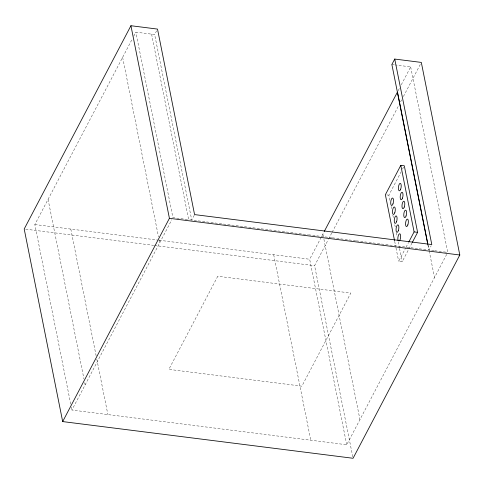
<?xml version="1.0" encoding="UTF-8"?>
<svg xmlns="http://www.w3.org/2000/svg" width="484" height="484" viewBox="0 0 484 484"><rect width="100%" height="100%" fill="white"/><g stroke="black" fill="none" stroke-linecap="round" stroke-linejoin="round"><path stroke-width="0.36" stroke-dasharray="2.42 1.81" d="M70.731 404.128L34.842 224.534L132.374 38.78M133.766 36.131L135.853 32.156L154.65 34.533L156.562 30.903M446.702 254.372L346.732 444.76L71.91 410.039L171.874 219.651M194.266 215.198L191.718 220.038L154.65 34.533M346.732 444.76L309.663 259.255L324.286 231.412M398.151 90.732L399.542 88.082M401.284 84.767L410.674 66.883L395.488 64.959M352.776 456.793L314.588 265.686L328.279 239.61M328.63 238.939L331.788 232.925M332.139 232.253L398.846 105.21M400.601 101.87L401.659 99.861M403.414 96.516L420.614 63.755M389.904 200.352L388.87 195.173L401.145 171.796M402.549 169.122L403.602 167.119M411.987 243.028L402.168 261.729L398.671 261.287L405.683 247.929M406.034 247.257L408.49 242.587M434.003 250.651L428.945 250.01L431.165 245.775M391.877 64.505L394.769 64.868M386.77 194.907L388.87 195.173M189.885 219.809L307.715 234.692M308.459 234.788L331.661 237.717M332.405 237.813L355.607 240.742M356.357 240.838L427.445 249.823M434.729 250.742L443.404 251.837M444.13 251.928L447.742 252.388L410.674 66.883M34.842 224.534L158.401 240.149M159.151 240.239L309.663 259.255M25.694 229.186L153.676 245.358M154.426 245.455L314.588 265.686M428.019 245.001L429.054 250.18M429.199 250.918L434.523 277.562M427.91 244.837L428.945 250.01M391.084 206.263L391.677 209.221M392.857 215.138L393.45 218.096M394.781 224.751L395.222 226.972M396.408 232.889L396.85 235.103M398.181 241.764L399.361 247.675M399.512 248.419L402.168 261.729M394.678 241.316L395.864 247.233M396.009 247.977L398.671 261.287M322.882 234.081L323.33 236.301M323.917 239.265L359.951 419.586M273.696 254.711L310.764 440.216M151.595 34.146L188.663 219.651L172.921 217.661L135.853 32.156M122.633 57.336L158.522 236.924M159.109 239.882L159.702 242.841M70.809 229.077L96.207 356.2M96.8 359.152L107.878 414.582M48.061 199.36L83.944 378.942M84.682 382.644L85.13 384.865M71.317 407.08L71.91 410.039M217.764 276.249L168.868 369.365L301.889 386.171L350.785 293.056L217.764 276.249"/><path stroke-width="0.73" d="M394.738 59.06L431.801 244.565L194.58 214.593L157.512 29.088L130.934 25.725L24.2 228.999L62.684 421.582L353.066 458.275L459.8 255.001L421.316 62.418L394.738 59.06L391.877 64.505L427.759 244.099M62.684 421.582L169.412 218.314L130.934 25.725M324.286 231.412L397.455 92.057L427.868 244.257M412.338 242.357L417.601 232.338L404.303 165.782L400.8 165.34L385.373 194.731L394.533 240.578M408.841 241.915L414.098 231.897L400.8 165.34M414.098 231.897L417.601 232.338M169.412 218.314L459.8 255.001M398.151 240.615A3.769 1.331 -82.8 0 1 398.574 234.909A3.769 1.331 -82.8 0 1 400.577 235.327A3.769 1.331 -82.8 0 1 399.463 240.887M392.978 203.861A3.769 1.331 -82.8 0 0 392.609 198.023A3.769 1.331 -82.8 0 0 390.715 203.389A3.769 1.331 -82.8 0 0 392.978 203.861M400.698 189.165A3.769 1.331 -82.8 0 0 400.329 183.327A3.769 1.331 -82.8 0 0 398.429 188.693A3.769 1.331 -82.8 0 0 400.698 189.165M402.482 198.107A3.769 1.331 -82.8 0 0 402.113 192.269A3.769 1.331 -82.8 0 0 400.214 197.635A3.769 1.331 -82.8 0 0 402.482 198.107M394.769 212.797A3.769 1.331 -82.8 0 0 394.399 206.964A3.769 1.331 -82.8 0 0 392.5 212.331A3.769 1.331 -82.8 0 0 394.769 212.797M396.553 221.739A3.769 1.331 -82.8 0 0 396.184 215.9A3.769 1.331 -82.8 0 0 394.285 221.273A3.769 1.331 -82.8 0 0 396.553 221.739M404.267 207.043A3.769 1.331 -82.8 0 0 403.898 201.211A3.769 1.331 -82.8 0 0 401.998 206.577A3.769 1.331 -82.8 0 0 404.267 207.043M406.058 215.985A3.769 1.331 -82.8 0 0 405.683 210.147A3.769 1.331 -82.8 0 0 403.789 215.519A3.769 1.331 -82.8 0 0 406.058 215.985M398.338 230.68A3.769 1.331 -82.8 0 0 397.969 224.842A3.769 1.331 -82.8 0 0 396.069 230.209A3.769 1.331 -82.8 0 0 398.338 230.68M407.843 224.927A3.769 1.331 -82.8 0 0 407.474 219.089A3.769 1.331 -82.8 0 0 405.574 224.455A3.769 1.331 -82.8 0 0 407.843 224.927"/></g></svg>
